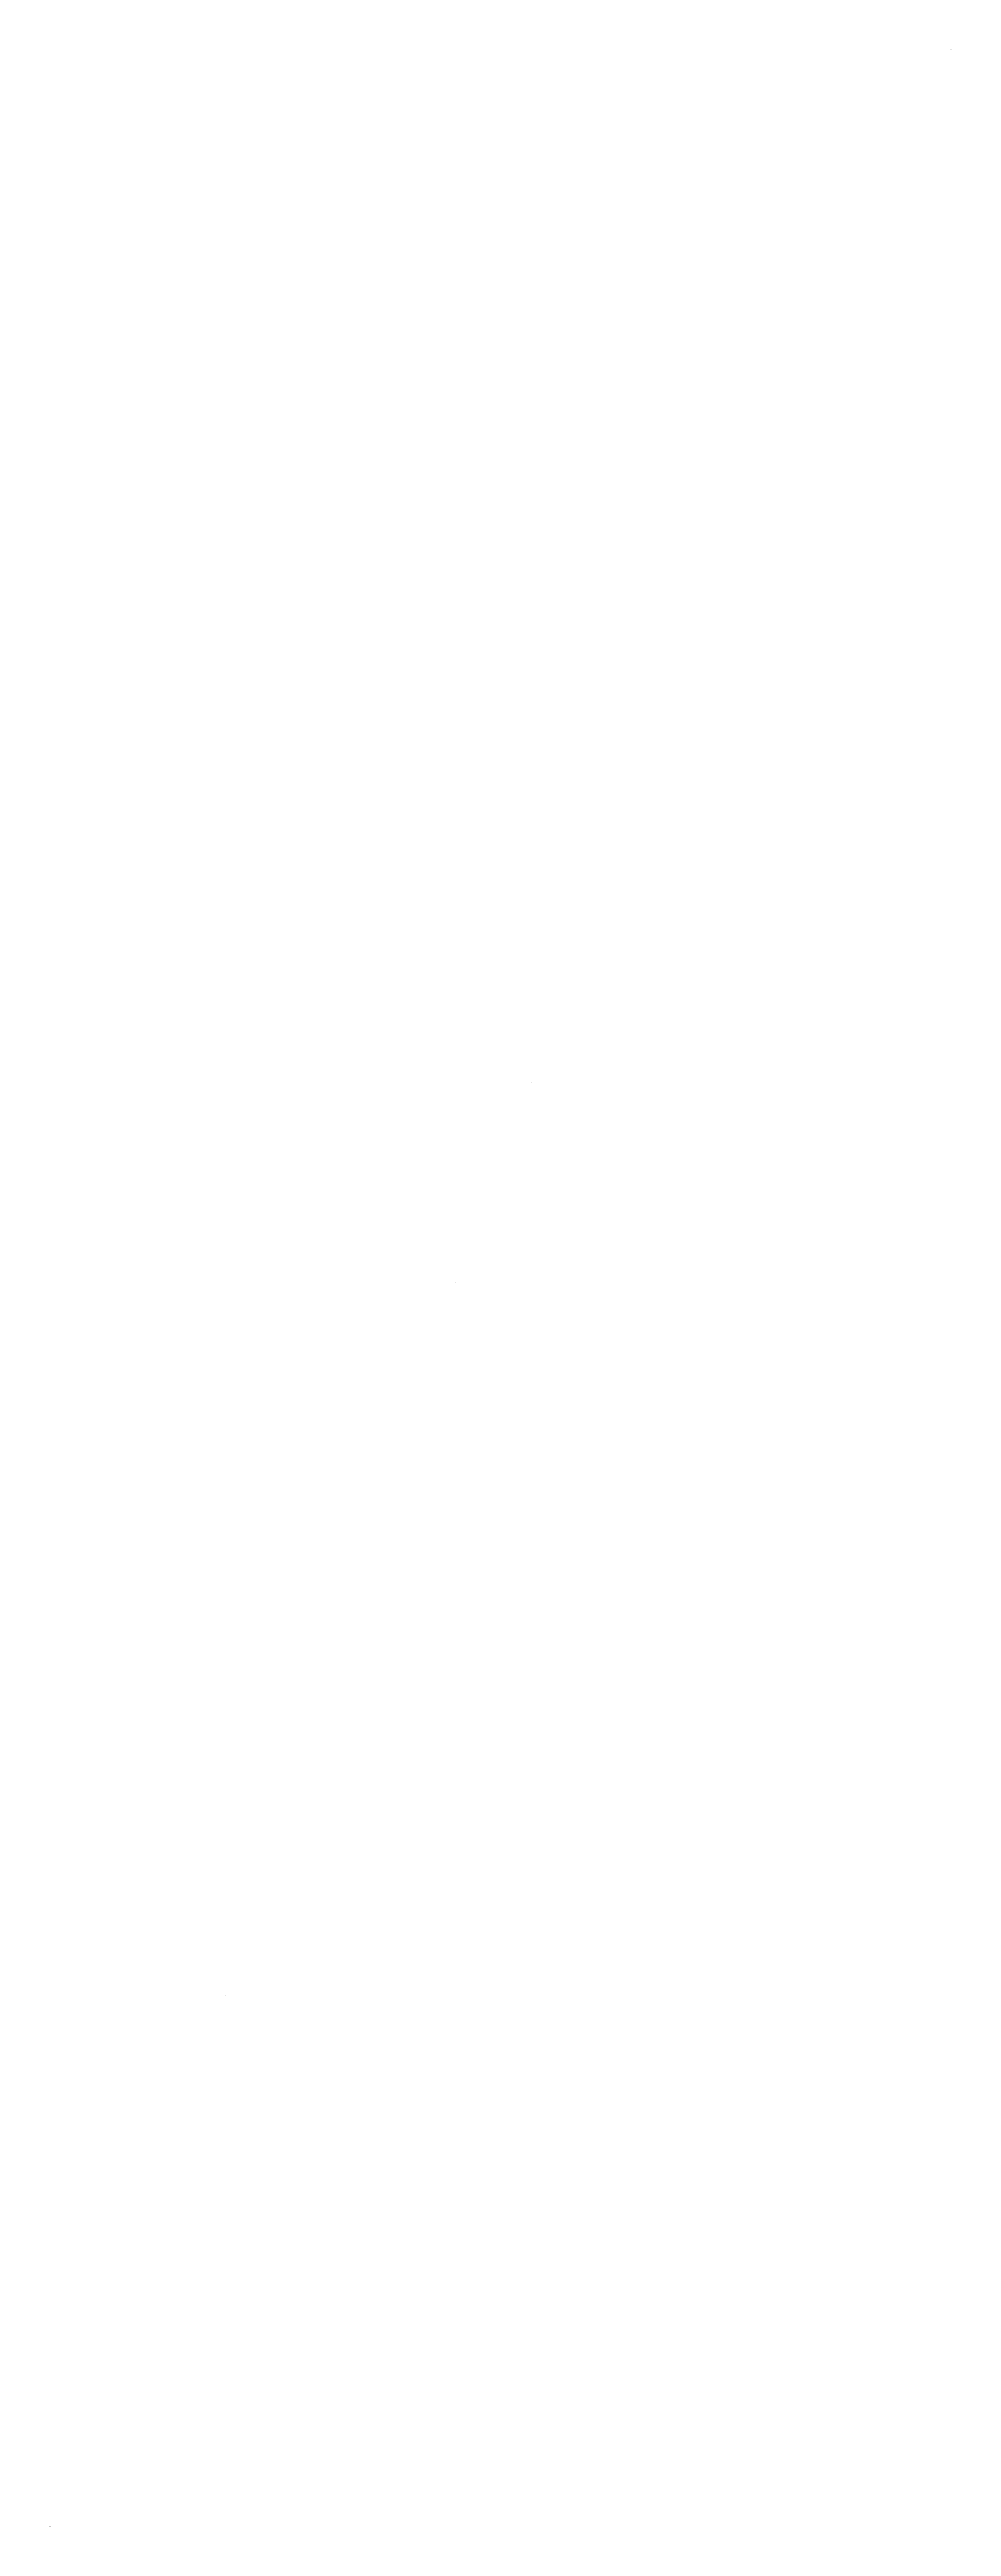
# Model space of a CAD drawing. Header units: feet. Extents: x -173233 to 8939709, y -5822937 to 440401.
# Drawn here: x -39847 to 164308, y -120024 to 440401 of the extents above; entities that cross this region are included whole.
import ezdxf

# ---------------------------------------------------------------- set-up
doc = ezdxf.new("R2010")
doc.units = ezdxf.units.FT
doc.header["$MEASUREMENT"] = 0
doc.layers.add('0 @ 40 (1)', color=7, linetype='Continuous')
doc.layers.add('CHC-CURB-EOP', color=5, linetype='Continuous', lineweight=25)
doc.layers.add('DIMS', color=7, linetype='Continuous', lineweight=5)
doc.styles.add('MTCS Standard', font='arial.ttf', dxfattribs={"height": 0.08})

# ---------------------------------------------------------------- blocks, each defined once
blk = doc.blocks.new('sim')
at = {"layer": 'DIMS'}
blk.add_line((4420393, -1421446), (4420393, -1421449), dxfattribs=at)
at = {"layer": '0 @ 40 (1)', "style": 'MTCS Standard'}
blk.add_text('100+00', height=4, rotation=359.41242, dxfattribs=at).set_placement((4420382, -1421454))
blk = doc.blocks.new('10t')
blk.add_lwpolyline([(0, -2), (0, 2)])
at = {"layer": '0 @ 40 (1)', "style": 'MTCS Standard'}
blk.add_text('10+00', height=4, rotation=179.72615, dxfattribs=at).set_placement((8, -3))
blk = doc.blocks.new('100s')
blk.add_lwpolyline([(0, 2), (0, -2)])
at = {"layer": '0 @ 40 (1)', "style": 'MTCS Standard'}
blk.add_text('100+00', height=4, rotation=359.72615, dxfattribs=at).set_placement((-8, 3))

msp = doc.modelspace()

# ---------------------------------------------------------------- block references
at = {"color": 2}
for name in ['100s', '10t']:
    msp.add_blockref(name, (0, 0), dxfattribs=at)
at = {"layer": 'CHC-CURB-EOP', "lineweight": 30}
for p, rotation in [((4417809.1, -1421640.7), 174.1844390285854), ((4417809.1, -1421640.7), 174.1844390285854), ((4417809.1, -1421640.7), 174.1844390285854), ((4417908.6, -1421650.8), 174.1844390285854), ((4417908.6, -1421650.8), 174.1844390285854), ((4417908.6, -1421650.8), 174.1844390285854), ((4417709.6, -1421631.3), 177.2960429003933), ((4417709.6, -1421631.3), 177.2960429003933), ((4417709.6, -1421631.3), 177.2960429003933), ((4417209.8, -1421640.9), 177.8921025728153), ((4417209.8, -1421640.9), 177.8921025728153), ((4417209.8, -1421640.9), 177.8921025728153), ((4417309.7, -1421640.7), 181.5466579597168), ((4417309.7, -1421640.7), 181.5466579597168), ((4417309.7, -1421640.7), 181.5466579597168), ((4417409.7, -1421638), 181.5466579597168), ((4417409.7, -1421638), 181.5466579597168), ((4417409.7, -1421638), 181.5466579597168), ((4417509.7, -1421635.3), 181.5466579597168), ((4417509.7, -1421635.3), 181.5466579597168), ((4417509.7, -1421635.3), 181.5466579597168), ((4417609.6, -1421632.6), 181.5466579597168), ((4417609.6, -1421632.6), 181.5466579597168), ((4417609.6, -1421632.6), 181.5466579597168)]:
    msp.add_blockref('sim', p, dxfattribs=dict(at, rotation=rotation))

doc.saveas('drawing.dxf')
